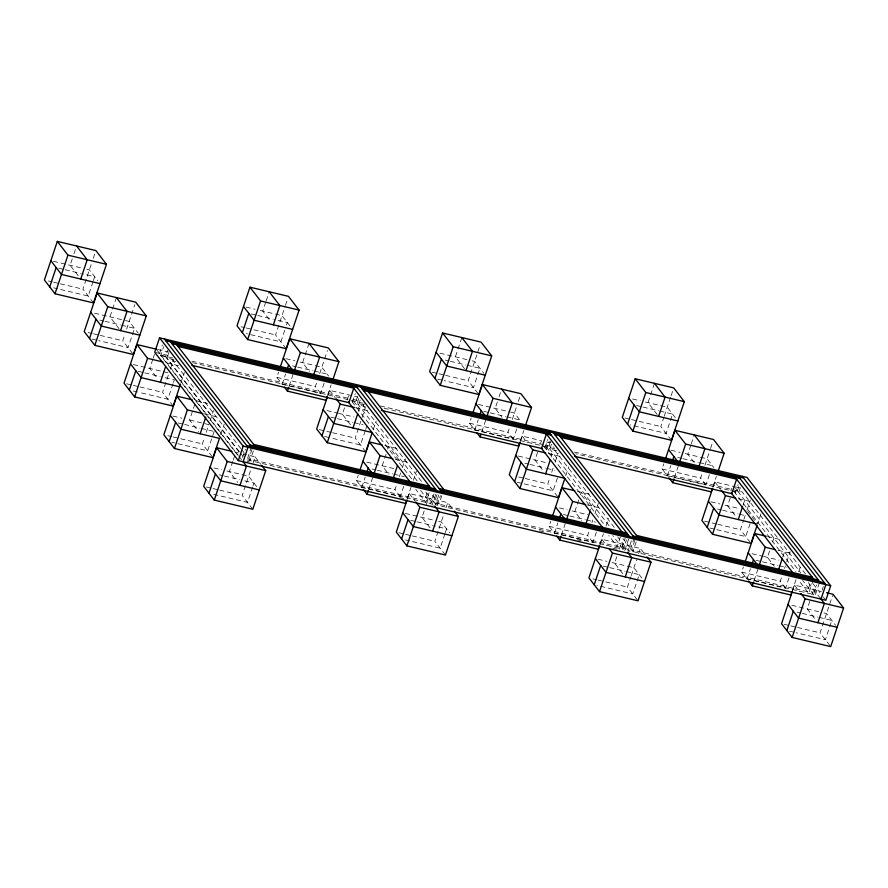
<?xml version="1.0" encoding="UTF-8"?>
<svg xmlns="http://www.w3.org/2000/svg" width="888" height="888" viewBox="0 0 888 888"><rect width="100%" height="100%" fill="white"/><g stroke="black" fill="none" stroke-linecap="round" stroke-linejoin="round"><path stroke-width="0.67" stroke-dasharray="4.44 3.33" d="M72.272 258.852L70.119 265.29L78.466 276.09M73.993 253.702L76.579 245.976M93.54 302.919L82.928 289.166L91.542 263.425M93.262 258.286L94.983 253.136M92.974 281.885L88.234 296.048L59.008 289.1M93.407 280.608L94.694 276.745L81.851 273.693M116.395 297.558L109.934 316.861L119.036 328.66M132.601 353.524L122.744 340.748L124.897 334.31M126.618 329.171L134.798 304.717M152.769 359.44L149.75 368.442L158.097 379.254M153.191 358.153L154.49 354.29M159.529 353.435L162.36 344.988M237.462 454.956L160.728 355.544L163.681 346.709M238.905 451.737L165.545 356.687L167.688 350.272M168.609 353.191L167 358.019L174.503 359.807M173.171 406.082L162.56 392.329L169.02 373.027L133.056 364.48M170.307 369.164L173.315 360.151M173.027 383.76L167.865 399.212L138.639 392.263M173.46 382.473L174.326 379.898L161.483 376.845M180.919 382.917L184.371 372.627M212.232 456.676L202.364 443.911L204.518 437.473M206.249 432.323L208.824 424.608L187.002 419.414M210.123 420.746L213.564 410.445M214.141 431.479L207.681 450.782L171.806 442.257M220.735 434.498L224.187 424.198M265.767 302.064L262.748 311.066L271.095 321.878M266.189 300.777L269.208 291.764M232.823 461.305L229.382 471.606L237.718 482.417M233.255 460.017L234.976 454.878M286.169 348.707L275.546 334.954L285.026 306.638M285.459 305.35L287.612 298.923M284.737 330.247L280.863 341.836L246.32 333.622M286.458 325.097L287.324 322.522L274.481 319.469M242.624 457.62L245.443 449.173M251.471 446.697L246.631 461.183L249.317 461.816M252.014 449.239L248.784 458.885L424.564 500.666L427.383 492.218M324.12 383.117L320.679 393.406L282.151 384.26L276.845 377.378L278.566 372.227M253.346 450.949L250.116 460.606L247.586 457.331M252.803 509.246L242.18 495.493L250.793 469.752M252.947 463.314L255.1 456.876L243.545 454.134M282.151 384.26L285.592 373.959M252.658 486.924L247.497 502.364L211.622 493.839M253.091 485.636L253.957 483.061L241.114 480.008M289.177 385.98L293.484 373.115M309.024 343.345L302.564 362.648L309.39 371.495M320.679 393.406L315.362 386.535L317.094 381.385M319.669 373.659L327.428 350.494M327.705 395.138L331.146 384.848M327.85 395.493L329.57 390.343L357.831 397.058M344.533 407.792L342.38 414.23L350.716 425.041M347.119 400.077L348.84 394.927M352.403 402.086L355.233 393.639M357.509 396.692L355.888 401.52L418.226 482.262M358.83 398.412L357.22 403.23L363.925 404.828M360.162 400.133L358.541 404.95L365.257 406.549M358.597 411.255L359.451 408.68L352.103 399.156L360.239 401.143M364.169 403.685L363.359 406.094L422.2 482.317M365.801 451.87L355.178 438.117L360.783 421.378M362.071 417.526L365.512 407.226M365.223 430.835L360.495 444.988L331.268 438.039M365.656 429.548L366.955 425.685M373.115 429.992L376.135 420.979M403.751 486.28L400.299 496.57L361.782 487.412L356.465 480.541L358.197 475.391M361.782 487.412L365.223 477.122M368.809 489.144L373.115 476.279M386.069 454.223L382.195 465.812L389.022 474.647M387.79 449.084L388.655 446.509L399.267 460.262L398.412 462.837M400.299 496.57L394.994 489.699L396.714 484.548M399.3 476.823L400.599 472.96M402.32 467.81L405.328 458.807M407.337 498.301L411.211 486.713M413.364 480.286L416.383 471.273M407.481 498.656L409.202 493.506L447.73 502.664L452.625 509.013M461.838 337.551L455.378 356.854L464.48 368.642M429.115 492.729L425.885 502.386L415.784 489.299M424.164 510.955L422.011 517.393L430.347 528.194M426.318 504.517L428.471 498.079L434.188 505.494M478.033 393.506L468.176 380.741L480.242 344.699M433.932 493.872L430.702 503.529L245.299 459.462M432.034 505.25L435.664 494.394M437.018 494.505L434.188 502.952L622 547.596L625.23 537.939M438.75 495.027L435.52 504.673L623.332 549.317L626.562 539.66M437.251 505.183L440.481 495.537M441.836 495.648L439.005 504.095L430.602 493.206M516.749 428.904L513.297 439.194L474.78 430.036L469.463 423.165L471.195 418.015M445.432 555.033L434.809 541.269L443.423 515.528M446.009 507.814L447.73 502.664M474.78 430.036L478.221 419.747M444.855 533.999L440.115 548.151L410.889 541.203M445.288 532.711L446.575 528.848L433.733 525.796M481.807 431.768L486.113 418.903M497.347 401.998L495.193 408.436L502.02 417.282M499.067 396.847L501.653 389.133M513.297 439.194L507.992 432.323L509.712 427.172M512.298 419.447L516.605 406.582M518.326 401.432L520.046 396.281M520.335 440.925L523.776 430.625M520.479 441.281L522.2 436.13L541.469 440.714L539.738 445.854M537.584 452.292L535.009 460.017L544.1 471.806M545.032 447.874L547.852 439.427M546.353 449.594L549.184 441.147M550.538 441.269L548.518 447.297L610.467 527.55M551.459 444.189L549.85 449.017L556.565 450.616M551.215 457.043L552.081 454.467L544.733 444.944L554.212 447.252M557.664 496.67L547.807 483.893L549.961 477.466M551.681 472.316L553.402 467.166M555.133 462.015L558.141 453.013M557.42 477.911L553.113 490.775L523.887 483.827M565.745 475.779L568.764 466.766M596.381 532.056L592.929 542.357L554.401 533.2L549.095 526.318L550.815 521.178M554.401 533.2L557.853 522.899M561.438 534.931L565.745 522.055M578.699 500.011L574.825 511.599L581.64 520.435M580.419 494.86L581.274 492.285L591.896 506.049L590.609 509.901M592.929 542.357L587.623 535.475L589.343 530.336M591.93 522.61L592.795 520.035M594.938 513.597L598.39 503.307M599.966 544.089L603.407 533.788M605.993 526.062L608.58 518.348M600.11 544.444L601.831 539.294L640.359 548.451L645.254 554.8M654.456 383.339L648.007 402.641L657.098 414.43M620.412 536.796L617.193 546.453L608.78 535.564M616.783 556.743L614.629 563.17L623.731 574.969M619.369 549.017L621.089 543.867L625.996 550.216M671.417 440.281L660.805 426.529L663.824 417.515M664.246 416.228L670.706 396.925M671.139 395.637L673.293 389.199M628.693 538.972L624.653 551.037L612.753 535.619M631.379 540.803L628.149 550.46L813.552 594.527L816.782 584.87M634.321 537.695L629.47 552.181L617.671 536.885M634.865 540.237L631.634 549.883L807.403 591.663L810.233 583.216M636.197 541.946L632.966 551.603L622.854 538.517M709.379 474.68L705.927 484.981L667.399 475.824L662.093 468.942L663.813 463.802M637.295 599.833L627.439 587.057L630.88 576.767M631.312 575.48L636.485 560.028M638.639 553.601L640.359 548.451M667.399 475.824L670.851 465.523M674.436 477.555L678.743 464.679M690.831 445.21L687.812 454.223L694.638 463.059M691.264 443.922L694.272 434.909M705.927 484.981L700.621 478.099L702.341 472.96M704.928 465.234L710.089 449.794M710.522 448.507L712.676 442.069M712.964 486.713L716.405 476.412M713.108 487.068L714.829 481.918L734.087 486.491L800.754 572.849M730.835 490.731L731.645 488.322M730.214 498.079L727.627 505.805L736.729 517.593M735.242 493.084L738.072 484.637M737.406 490.798L739.427 484.759M740.348 487.69L738.738 492.507L575.746 453.768M742.99 505.394L744.71 500.244M750.293 542.457L740.437 529.681L743.445 520.679M743.878 519.391L745.176 515.528M746.897 510.378L750.338 500.077M750.049 523.687L745.742 536.563L716.516 529.614M760.961 513.841L757.508 524.131L747.652 511.366M788.999 577.844L785.558 588.145L747.03 578.987L741.724 572.105L743.445 566.955M747.03 578.987L750.482 568.686M754.067 580.708L758.374 567.843M769.596 550.949L767.443 557.375L774.269 566.222M772.615 541.935L773.903 538.072M782.805 556.976L784.526 551.825M785.558 588.145L780.252 581.263L781.973 576.112M784.559 568.398L785.414 565.823M786.713 561.96L790.154 551.659M792.163 591.153L796.037 579.575M798.623 571.85L800.343 566.699M792.74 590.22L794.46 585.081L821.422 591.486M813.175 580.108L808.735 593.384L798.634 580.297M809.845 601.243L807.259 608.957L816.361 620.745M811.998 594.805L813.719 589.654M819.313 582.972L814.873 596.248L802.608 580.352M822.11 590.154L823.32 586.535M829.925 645.62L820.068 632.844L832.556 595.515M53.424 261.316L81.685 268.032M86.813 269.253L89.388 269.863L97.724 280.675M246.054 307.104L255.045 309.235M260.184 310.456L282.007 315.651L291.109 327.439M439.971 353.191L466.933 359.607M472.072 360.828L474.636 361.438L483.738 373.226M632.589 398.978L640.292 400.81M645.432 402.031L667.265 407.215L675.601 418.026M58.741 268.198L63.869 269.419M65.157 269.719L80.564 273.382M251.359 313.975L256.499 315.196M257.786 315.506L273.193 319.169M445.276 360.073L449.128 360.983M450.416 361.294L465.823 364.957M467.11 365.257L479.942 368.309L473.482 387.612L444.266 380.675M636.618 405.55L641.758 406.771M643.034 407.07L658.452 410.733M659.729 411.044L672.571 414.097L666.111 433.4L630.247 424.875M48.385 280.963L52.37 281.907M53.702 282.229L59.008 283.483M60.34 283.805L82.928 289.166M241.014 326.74L244.999 327.694M246.331 328.005L275.546 334.954M432.312 372.216L437.629 373.482M438.95 373.793L444.266 375.058M445.598 375.369L468.176 380.741M624.941 418.004L630.247 419.258M631.579 419.58L660.805 426.529M53.691 287.834L57.676 288.789M437.618 379.087L442.934 380.353M94.528 313.198L124.065 320.224M125.352 320.524L129.204 321.445L138.295 333.233M285.869 358.685L294.86 360.817M300 362.038L321.822 367.232L328.649 376.068M478.499 404.462L509.312 411.788M510.6 412.099L514.452 413.009L521.278 421.856M671.117 450.249L680.108 452.392M685.247 453.613L707.081 458.796L713.908 467.643M99.833 320.08L103.685 321.001M104.973 321.301L120.38 324.964M121.667 325.274L134.51 328.327L128.05 347.63L98.823 340.681M292.463 365.867L296.315 366.777M297.602 367.088L313.009 370.751M314.296 371.051L327.139 374.103M483.805 411.344L488.944 412.565M490.22 412.876L505.638 416.539M506.915 416.838L519.758 419.891M677.711 457.431L681.562 458.352M682.85 458.652L698.257 462.315M699.544 462.626L712.387 465.678M88.201 332.545L92.186 333.488M93.518 333.799L98.823 335.065M100.155 335.387L122.744 340.748M276.845 377.378L315.362 386.535M469.463 423.165L507.992 432.323M662.093 468.942L700.621 478.099M157.498 349.45L169.053 352.192M546.597 441.935L550.449 442.846M735.375 486.802L740.514 488.023M155.922 352.58L170.307 355.999M191.852 361.127L350.804 398.901M380.441 405.949L543.434 444.688M574.414 452.048L742.224 491.941L805.56 573.992M160.861 355.156L173.737 358.219M192.541 362.693L362.915 403.185M384.06 408.214L555.544 448.973M92.186 339.105L97.491 340.359M160.728 355.544L165.545 356.687M173.138 360.883L175.824 361.527M166.833 362.892L178.388 365.645M355.6 407.759L368.442 410.811M548.229 453.546L561.072 456.599M738.283 498.723L749.849 501.465M326.973 410.567L337.24 413.009M338.528 413.32L353.935 416.983M518.315 456.044L547.852 463.07M710.933 501.831L719.924 503.973M725.063 505.194L739.193 508.547M138.362 371.351L143.501 372.572M144.788 372.882L160.195 376.545M330.991 417.138L336.13 418.359M337.418 418.67L352.825 422.333M354.112 422.633L363.092 424.775M524.908 463.225L528.76 464.147M530.036 464.446L545.454 468.109M546.731 468.42L554.434 470.252M717.526 509.013L721.378 509.934M722.666 510.234L738.072 513.897M739.36 514.208L745.787 515.728M126.684 383.805L132.001 385.07M133.333 385.381L138.639 386.646M139.971 386.957L162.56 392.329M319.314 429.592L331.268 432.434M332.6 432.745L355.178 438.117M518.581 476.956L523.898 478.21M525.219 478.532L547.807 483.893M704.561 521.156L716.527 523.998M717.848 524.32L740.437 529.681M207.581 403.463L196.026 400.721L189.566 420.024L198.668 431.812M384.804 445.587L398.923 448.951M577.422 491.375L590.265 494.427M767.487 536.552L781.607 539.904M133.322 390.998L137.307 391.941M324.62 436.463L329.936 437.729M517.249 482.251L522.566 483.516M709.878 528.038L715.184 529.304M204.074 413.864L218.204 417.227M395.415 459.34L408.258 462.393M586.757 504.828L600.887 508.18M778.099 550.305L790.942 553.357M172.871 416.061L181.862 418.193M366.777 462.149L393.75 468.553M559.407 507.936L567.11 509.768M572.249 510.989L587.656 514.652M752.036 553.712L762.315 556.154M763.591 556.465L778.998 560.128M178.177 422.932L183.317 424.153M184.604 424.464L200.011 428.127M201.299 428.427L212.854 431.18M372.094 469.019L375.946 469.941M377.234 470.24L392.64 473.903M393.917 474.214L404.195 476.656M563.436 514.507L568.575 515.728M569.852 516.028L585.27 519.691M586.546 520.002L595.537 522.133M756.065 560.284L761.194 561.505M762.481 561.815L777.888 565.478M779.176 565.778L786.879 567.61M167.832 435.697L171.817 436.652M173.138 436.963L202.364 443.911M356.465 480.541L394.994 489.699M549.095 526.318L587.623 535.475M741.724 572.105L780.252 581.263M235.842 452.303L238.406 452.913M399.789 497.591L403.818 498.545M539.504 530.791L543.545 531.757M577.222 539.76L581.263 540.725M612.587 548.162L617.948 549.439M213.975 467.943L221.678 469.774M226.817 470.995L248.64 476.179L256.987 486.99M405.317 513.419L433.566 520.135M438.705 521.356L441.269 521.966L449.617 532.778M597.935 559.207L606.926 561.338M612.065 562.559L633.899 567.754L643.001 579.542M791.852 605.294L818.814 611.71M823.953 612.931L826.528 613.541L835.619 625.33M219.281 474.825L223.132 475.735M224.42 476.046L239.827 479.709M410.622 520.301L415.762 521.522M417.038 521.822L432.456 525.485M603.252 566.089L608.38 567.31M609.668 567.61L625.074 571.273M626.362 571.583L639.205 574.636L632.744 593.939L596.88 585.414M797.158 612.176L801.009 613.086M802.297 613.397L817.704 617.06M818.991 617.36L831.834 620.412L825.374 639.715L796.148 632.778M206.316 486.968L211.633 488.222M212.954 488.544L218.27 489.81M219.602 490.121L242.18 495.493M398.945 532.745L404.251 534.01M405.583 534.332L410.9 535.586M412.232 535.908L434.809 541.269M592.895 578.854L596.88 579.797M598.212 580.108L627.439 587.057M784.193 624.32L789.51 625.585M790.842 625.896L796.148 627.161M797.48 627.472L820.068 632.844M405.583 539.937L409.568 540.892M789.499 631.19L794.816 632.456M813.164 583.838L819.924 592.596M823.298 596.969L825.84 600.255M808.346 582.695L819.691 597.391M733.921 491.364L795.87 571.617M714.829 481.918L720.545 489.321M794.46 585.081L799.355 591.419M554.656 450.161L615.284 528.693M543.7 446.153L605.261 525.907M522.2 436.13L527.106 442.479M601.831 539.294L606.726 545.643M425.785 492.063L436.008 505.305M351.914 401.465L413.02 480.619M420.601 490.442L431.191 504.162M329.57 390.343L335.287 397.757M409.202 493.506L414.918 500.91M255.1 456.876L260.817 464.28M171.817 359.163L240.859 448.607M241.703 449.694L244.222 452.969M165.668 356.299L239.405 451.826M240.248 452.913L242.779 456.188M156.21 349.139L238.295 455.477M238.916 456.288L241.558 459.707"/><path stroke-width="1.33" d="M57.32 241.403L44.4 280.009L55.023 293.773L93.54 302.919L106.46 264.313L95.849 250.56L57.32 241.403L67.932 255.156L106.46 264.313M49.706 286.891L56.166 267.588M55.023 293.773L67.932 255.156M80.741 279.043L87.202 259.74L76.579 245.976M97.136 292.985L84.216 331.59L94.827 345.343L133.355 354.501L146.276 315.895L135.664 302.142L97.136 292.985L107.748 306.737L146.276 315.895M89.522 338.472L95.982 319.169M94.827 345.343L107.748 306.737M120.557 330.625L127.017 311.311L116.395 297.558M156.21 349.139L136.952 344.566L124.031 383.172L134.643 396.925L173.171 406.082L180.497 384.204M129.337 390.054L135.797 370.74M134.643 396.925L147.563 358.319L136.952 344.566M159.562 337.817L154.712 352.292L238.328 460.617L825.84 600.255L830.68 585.78L747.074 477.455L159.562 337.817L243.168 446.131L830.68 585.78M160.373 382.195L165.534 366.755M192.174 399.8L176.768 396.137L163.847 434.754L174.459 448.507L212.987 457.664L219.447 438.361L180.919 429.204L170.307 415.451M169.153 441.625L175.613 422.322M174.459 448.507L187.379 409.901L176.768 396.137M200.189 433.777L205.783 417.049M249.95 287.19L237.029 325.796L247.641 339.549L286.169 348.707L299.089 310.101L288.467 296.348L249.95 287.19L260.561 300.943L299.089 310.101M242.335 332.678L248.795 313.364M247.641 339.549L260.561 300.943M231.99 451.382L216.583 447.719L203.663 486.335L214.274 500.088L252.803 509.246L265.723 470.629L261.638 465.345M208.969 493.206L215.429 473.903M214.274 500.088L227.195 461.471L216.583 447.719M273.371 324.83L279.82 305.516L269.208 291.764M238.328 460.617L243.168 446.131M243.134 461.76L247.985 447.275L164.369 338.961M239.993 485.359L246.453 466.056L243.19 461.827M280.286 367.077L289.766 338.772L328.283 347.918L338.905 361.682L332.878 379.698M287.312 368.809L288.611 364.946M327.272 396.425L325.985 400.288L287.457 391.131L288.755 387.268M294.35 370.54L300.377 352.525L289.766 338.772M313.608 375.113L319.636 357.098L309.024 343.345M327.417 396.781L316.661 428.96L327.272 442.712L365.801 451.87L372.261 432.567L333.733 423.41L323.11 409.657M321.967 435.83L328.427 416.528M327.272 442.712L340.193 404.107L336.108 398.812M352.991 427.983L357.731 413.83M359.918 470.24L369.386 441.924L382.229 444.977M366.944 471.972L368.243 468.109M406.471 500.876L405.616 503.452L367.088 494.294L368.376 490.431M373.981 473.704L380.009 455.677L369.386 441.924M393.24 478.277L397.547 465.412M442.568 332.967L429.648 371.584L440.27 385.337L478.799 394.494L491.719 355.888L481.096 342.124L442.568 332.967L453.191 346.731L491.719 355.888M434.965 378.454L441.425 359.152M440.27 385.337L453.191 346.731M407.048 499.944L396.281 532.112L406.904 545.876L445.432 555.033L458.352 516.416L454.268 511.133M401.598 538.994L408.058 519.691M406.904 545.876L419.824 507.259L415.739 501.975M465.989 370.607L472.449 351.304L461.838 337.551M432.623 531.146L439.083 511.843L434.998 506.549M472.916 412.865L482.384 384.548L520.912 393.706L531.535 407.459L525.496 425.485M479.942 414.596L481.241 410.733M519.902 442.213L518.614 446.076L480.086 436.918L480.952 434.343M486.979 416.328L493.007 398.301L482.384 384.548M506.238 420.901L512.265 402.886L501.653 389.133M520.046 442.568L509.279 474.747L519.902 488.5L558.43 497.657L564.89 478.343L526.362 469.186L515.739 455.433M514.596 481.618L521.045 462.315M519.902 488.5L532.822 449.883L529.548 445.654M545.621 473.77L550.36 459.618M552.547 516.028L562.015 487.712L574.858 490.764M559.573 517.76L560.861 513.897M599.533 545.376L598.235 549.228L559.718 540.082L561.005 536.219M566.6 519.48L572.638 501.465L562.015 487.712M585.869 524.064L590.176 511.188M635.198 378.754L622.277 417.371L632.9 431.124L671.417 440.281L684.337 401.665L673.726 387.912L635.198 378.754L645.82 392.507L684.337 401.665M627.583 424.242L634.043 404.939M632.9 431.124L645.82 392.507M599.678 545.731L588.91 577.899L599.533 591.652L638.05 600.81L650.971 562.204L646.886 556.909M594.216 584.781L600.677 565.478M599.533 591.652L612.454 553.046L609.179 548.817M658.619 416.394L665.079 397.091L654.456 383.339M625.252 576.934L631.712 557.62L627.627 552.336M665.545 458.652L675.013 430.336L713.541 439.493L724.153 453.246L718.126 471.262M672.571 460.384L673.859 456.521M712.098 489.288L711.233 491.863L672.716 482.706L674.003 478.843M679.598 462.104L685.636 444.089L675.013 430.336M698.867 466.688L704.894 448.673L694.272 434.909M712.676 488.356L701.909 520.523L712.531 534.276L751.048 543.434L757.076 525.419M707.214 527.405L713.675 508.103M712.531 534.276L725.441 495.671L721.367 490.376M738.25 519.558L742.557 506.682M745.165 561.815L754.645 533.499L766.2 536.241M752.203 563.536L753.49 559.673M791.73 592.44L790.864 595.015L752.336 585.858L753.635 581.995M759.229 565.268L765.256 547.252L754.645 533.499M778.499 569.852L782.372 558.263M792.307 591.508L781.54 623.687L792.152 637.44L830.68 646.597L843.6 607.991L832.977 594.227L826.562 592.707M786.846 630.569L793.306 611.255M792.152 637.44L805.072 598.834L800.987 593.539M821.023 599.111L825.862 584.626L742.257 476.312M817.881 622.71L824.341 603.407L820.257 598.124M100 283.616L61.472 274.459L50.86 260.706M292.629 329.404L254.101 320.246L243.49 306.493M485.259 375.191L446.731 366.034L436.108 352.281M677.877 420.979L639.36 411.821L628.737 398.057M300.377 352.525L338.905 361.682M493.007 398.301L531.535 407.459M685.636 444.089L724.153 453.246M165.701 340.681L743.578 478.033M139.816 335.198L101.288 326.04L90.676 312.287M171.839 343.545L357.242 387.612M362.06 388.755L549.872 433.4M554.689 434.543L740.093 478.61M177.989 346.409L353.757 388.189L348.917 402.664L191.93 365.345M363.392 390.476L551.204 435.12M560.828 437.407L736.607 479.187L731.756 493.661L574.769 456.343M381.352 410.378L542.335 448.64M147.563 358.319L162.97 361.982M340.193 404.107L354.323 407.459M532.822 449.883L545.665 452.936M725.441 495.671L735.719 498.113M179.631 386.78L141.103 377.622L130.492 363.869M756.232 523.831L718.98 514.973L708.369 501.221M187.379 409.901L202.786 413.564M380.009 455.677L392.851 458.73M572.638 501.465L585.481 504.517M765.256 547.252L775.535 549.694M253.635 444.411L429.404 486.191M439.038 488.478L626.85 533.111M636.474 535.409L812.254 577.189M250.15 444.988L435.553 489.055M440.359 490.198L628.171 534.831M632.989 535.986L818.392 580.053M246.653 445.554L824.541 582.917M227.195 461.471L265.723 470.629M419.824 507.259L458.352 516.416M612.454 553.046L650.971 562.204M805.072 598.834L843.6 607.991M259.263 489.943L220.735 480.785L210.123 467.021M451.892 535.719L413.364 526.562L402.741 512.809M644.51 581.507L605.993 572.349L595.371 558.596M837.14 627.294L798.612 618.137L788 604.384M738.76 476.889L819.724 581.762M735.275 477.466L813.575 578.898M731.279 493.029L793.583 573.748M668.553 449.639L677.655 461.427M748.184 552.802L757.286 564.59M668.919 477.788L672.716 482.706M748.551 580.952L752.336 585.858M559.507 435.686L637.806 537.129M553.357 432.822L634.321 537.695M548.551 431.679L629.503 536.552M622.033 531.968L546.386 433.966L541.536 448.451L602.897 527.938M475.924 403.851L485.026 415.651M555.555 507.015L564.657 518.803M477.056 432.989L480.086 436.918M556.676 536.141L559.718 540.082M368.209 391.619L443.856 489.621M360.739 387.035L441.691 491.919M355.921 385.892L436.874 490.775M352.436 386.469L430.736 487.912M348.429 402.031L410.733 482.75M283.305 358.075L292.396 369.863M362.926 461.227L372.028 473.026M284.426 387.201L287.457 391.131M363.292 489.377L367.088 494.294M176.657 344.688L254.956 446.131M170.518 341.825L251.471 446.697"/></g></svg>
